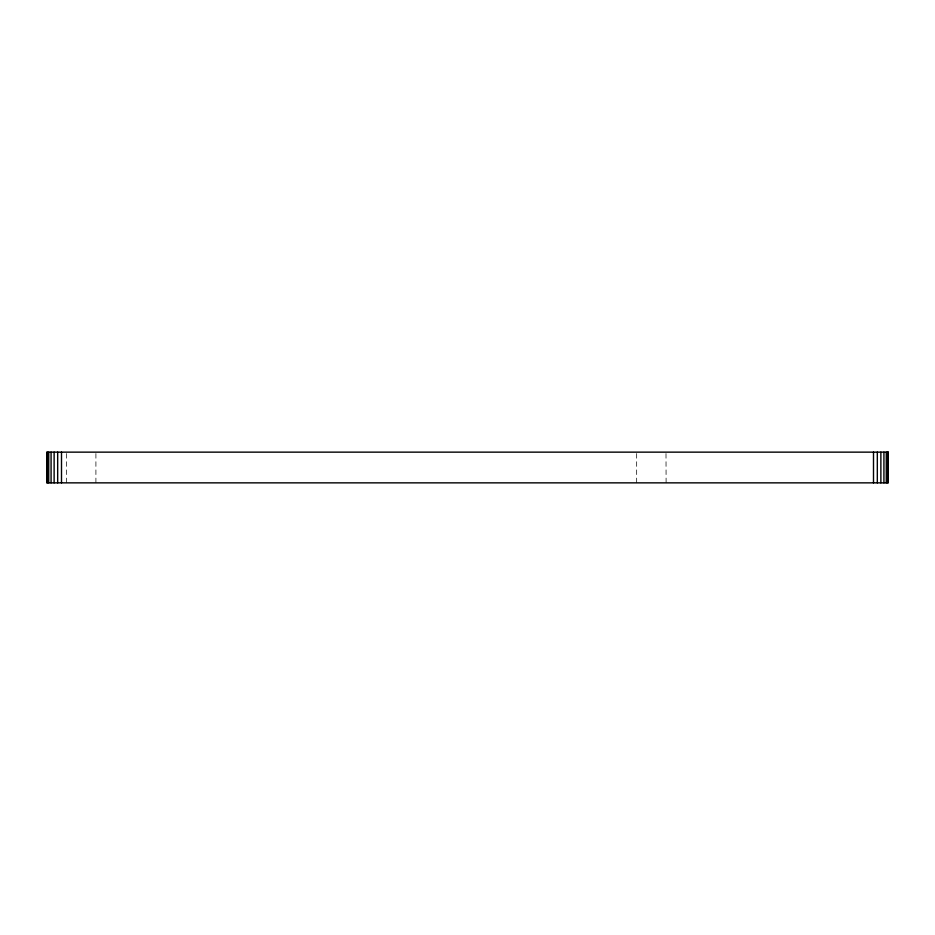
<?xml version="1.0" encoding="UTF-8"?>
<svg xmlns="http://www.w3.org/2000/svg" width="935" height="935" viewBox="0 0 935 935"><rect width="100%" height="100%" fill="white"/><g stroke="black" fill="none" stroke-linecap="round" stroke-linejoin="round"><path stroke-width="0.7" stroke-dasharray="4.67 3.51" d="M666 453.533L666.106 482.857M636.665 453.533L636.665 482.857M95.908 453.533L95.908 482.857M66.408 453.533L66.408 482.857"/><path stroke-width="1.4" d="M887.747 452.143L887.747 482.857M886.275 452.143L886.275 482.857M883.926 452.143L883.926 482.857M880.875 452.143L880.875 482.857M877.322 452.143L877.322 482.857M873.5 452.143L873.5 482.857M61.5 452.143L61.5 482.857M57.678 452.143L57.678 482.857M54.125 452.143L54.125 482.857M51.074 452.143L51.074 482.857M48.725 452.143L48.725 482.857M47.253 452.143L47.253 482.857M888.25 452.143L46.75 452.143L46.75 482.857L888.25 482.857L888.25 452.143"/></g></svg>
